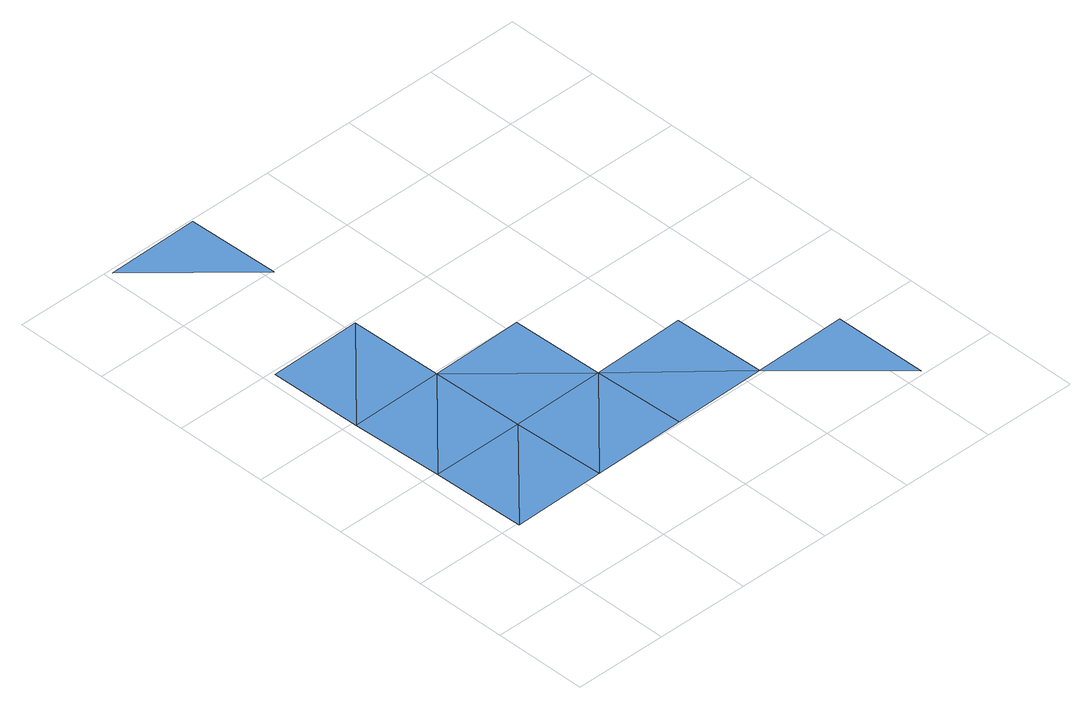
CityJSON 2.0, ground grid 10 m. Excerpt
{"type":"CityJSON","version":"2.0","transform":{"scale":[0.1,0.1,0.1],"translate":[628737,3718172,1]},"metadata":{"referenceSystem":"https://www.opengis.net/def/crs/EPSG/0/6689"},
"CityObjects":{
"waterbody1":{"type":"WaterBody","attributes":{"name":"福岡県津波浸水想定図","class":"1140","function":"2","WaterBodyTsunamiRiskAttribute.description":"1","WaterBodyTsunamiRiskAttribute.rank":"3"},"geometry":[{"type":"MultiSurface","lod":"1","boundaries":[[[0,1,2]],[[2,3,0]]]}]},
"waterbody2":{"type":"WaterBody","attributes":{"name":"福岡県津波浸水想定図","class":"1140","function":"2","WaterBodyTsunamiRiskAttribute.description":"1","WaterBodyTsunamiRiskAttribute.rank":"2"},"geometry":[{"type":"MultiSurface","lod":"1","boundaries":[[[4,5,1]],[[4,1,0]]]}]},
"waterbody3":{"type":"WaterBody","attributes":{"name":"福岡県津波浸水想定図","class":"1140","function":"2","WaterBodyTsunamiRiskAttribute.description":"1","WaterBodyTsunamiRiskAttribute.rank":"1"},"geometry":[{"type":"MultiSurface","lod":"1","boundaries":[[[6,5,7]],[[5,4,7]],[[3,8,0]],[[8,4,0]],[[8,3,9]],[[10,11,12]],[[4,8,13]],[[14,8,9]],[[8,14,15]],[[16,17,14]]]}]}
},
"vertices":[
[115,198,8],[15,196,10],[17,96,10],[117,98,10],
[113,298,8],[13,296,8],
[11,396,8],[111,398,8],[215,200,8],[217,100,10],[7,596,8],[109,498,8],[107,598,8],[213,300,8],[317,102,10],[315,202,9],[419,4,9],[417,104,10]
]}
